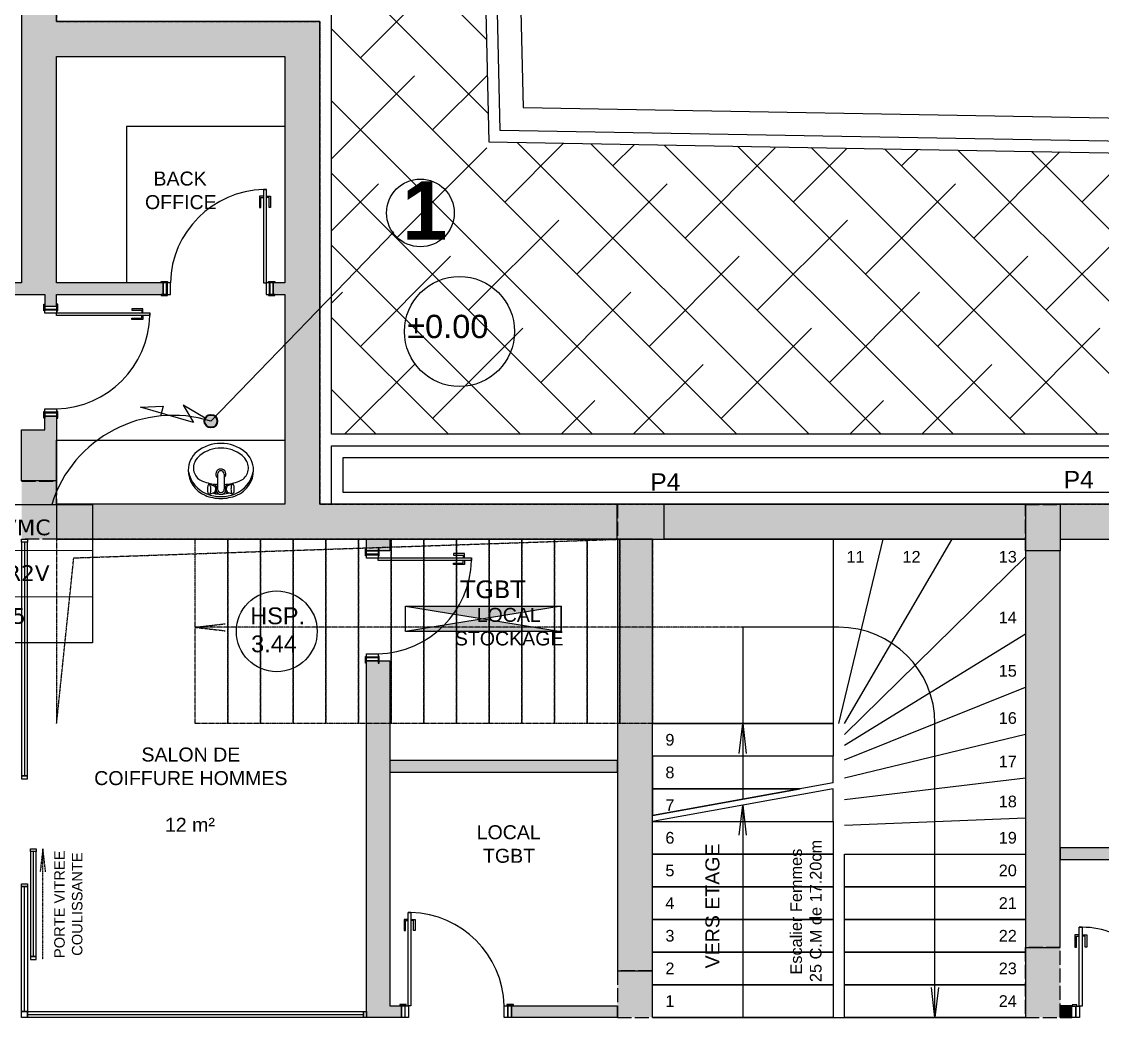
# Model space of a CAD drawing. Header units: millimetres. Extents: x 61345 to 69644, y 9491 to 29385.
# Drawn here: x 64908 to 65835, y 17962 to 18816 of the extents above; entities that cross this region are included whole.
import ezdxf
from ezdxf.enums import TextEntityAlignment as Align

# ---------------------------------------------------------------- set-up
doc = ezdxf.new("R2010")
doc.units = ezdxf.units.MM
for name, pattern in [('ACAD_ISO02W100', [15, 12, -3]), ('ACAD_ISO03W100', [30, 12, -18]), ('CACHE', [0.375, 0.25, -0.125]), ('DASHED2', [0.375, 0.25, -0.125])]:
    doc.linetypes.add(name, pattern=pattern)
for name, color, linetype in [('ATT ELECTRIQUES', 3, 'Continuous'), ('FORCE', 3, 'Continuous'), ('Plan Archi', 8, 'Continuous'), ('TP-0', 7, 'Continuous')]:
    doc.layers.add(name, color=color, linetype=linetype)
doc.layers.add('G-ANNO-TEXT', color=231, linetype='Continuous', lineweight=9)
doc.layers.add('STRUCTURE POUTRES', color=5, linetype='ACAD_ISO03W100', lineweight=20)
doc.styles.add('ARIAL', font='arial.ttf')
doc.styles.add('Arial_I', font='ariali.ttf', dxfattribs={"height": 146.22545})
doc.styles.add('CARTOUCHE', font='verdana.ttf')
doc.styles.get("Standard").update_dxf_attribs({"font": 'arial.ttf'})
doc.styles.add('Verdana', font='verdana.ttf')

# ---------------------------------------------------------------- blocks, each defined once
blk = doc.blocks.new('ar N')
at = {"layer": 'TP-0'}
h = blk.add_hatch(color=5, dxfattribs=at)
h.dxf.hatch_style = 1
h.paths.add_polyline_path([(2, 0.4), (-2.95, 0.4), (-0.475, 0)])
h.paths.add_polyline_path([(-0.475, 0), (-2.95, -0.4), (2, -0.4)])
at = {"color": 5}
blk.add_lwpolyline([(2, -0.4), (-2.95, -0.4), (-2.95, 0.4), (2, 0.4)], close=True, dxfattribs=at)
at = {"layer": 'TP-0', "color": 5}
blk.add_lwpolyline([(-2.95, 0.4), (2, 0.4), (2, -0.4), (-2.95, -0.4)], close=True, dxfattribs=at)
blk.add_lwpolyline([(-2.95, 0.4), (2, -0.4), (2, 0.4), (-2.95, -0.4)], dxfattribs=at)
blk = doc.blocks.new('alimentation electrique')
at = {"layer": 'FORCE', "lineweight": 50}
blk.add_hatch(color=1, dxfattribs=at).paths.add_polyline_path([(54.9, -36.5, 1), (41.3, -19.1, 1)])
at = {"color": 1, "linetype": 'ByBlock'}
blk.add_lwpolyline([(38.4, -22.6), (0.5, -0.3), (18.2, -30.1), (-72.5, -4), (-33.8, -1.9), (-38.2, -19.2)], dxfattribs=at)
at = {"layer": 'FORCE', "color": 1, "lineweight": 40}
blk.add_circle((48.1, -27.8), 11, dxfattribs=at)
blk = doc.blocks.new('ETIQ ECL')
at = {"color": 6, "linetype": 'ByBlock'}
blk.add_lwpolyline([(-28.09, 19.8), (28.09, 19.8), (28.09, -19.8), (-28.09, -19.8)], close=True, dxfattribs=at)
at = {"layer": 'STRUCTURE POUTRES', "color": 6, "linetype": 'ByBlock'}
for points in [[(-28.09, 19.8), (28.09, 19.8), (28.09, 6.6), (-28.09, 6.6)], [(-28.09, 6.6), (28.09, 6.6), (28.09, -6.6), (-28.09, -6.6)], [(-28.09, -6.6), (28.09, -6.6), (28.09, -19.8), (-28.09, -19.8)]]:
    blk.add_lwpolyline(points, close=True, dxfattribs=at)
at = {"layer": 'STRUCTURE POUTRES', "color": 6, "linetype": 'ByBlock', "style": 'Verdana'}
for tag, p in [('CIRCUIT', (0.33, 10.99)), ('CABLE', (-0.49, -2.08)), ('SECTION', (0.37, -14.32))]:
    blk.add_attdef(tag, text='', height=4.5, dxfattribs=at).set_placement(p, align=Align.CENTER)

msp = doc.modelspace()

# ---------------------------------------------------------------- hatches: boundary and pattern name
at = {"layer": 'Plan Archi'}
h = msp.add_hatch(color=256, dxfattribs=at)
h.dxf.hatch_style = 1
h.paths.add_polyline_path([(65419.16, 18372.3), (65419.16, 18402.3), (65164.18, 18402.3), (65164.18, 18816.11), (64938.47, 18816.11), (64938.47, 19053.57), (64908.47, 19053.57), (64908.47, 18592.3), (64898.47, 18592.3), (64898.47, 18582.3), (64928.47, 18582.3), (64928.47, 18572.3), (64938.47, 18572.3), (64938.47, 18582.3), (65029.89, 18582.3), (65029.89, 18592.3), (64938.47, 18592.3), (64938.47, 18786.11), (65134.18, 18786.11), (65134.18, 18592.3), (65124.18, 18592.3), (65124.18, 18582.3), (65134.18, 18582.3), (65134.18, 18402.3), (64938.47, 18402.3), (64938.47, 18372.3)])
h = msp.add_hatch(color=256, dxfattribs=at)
h.dxf.hatch_style = 1
h.paths.add_polyline_path([(64938.47, 18466.21), (64938.47, 18422.3), (64908.47, 18422.3), (64908.47, 18466.21), (64928.47, 18466.21), (64928.47, 18478), (64938.47, 18478)])
at = {"layer": 'Plan Archi', "linetype": 'ACAD_ISO02W100'}
for points in [[(64908.47, 18422.06), (64938.47, 18422.06), (64938.47, 18372.3), (64908.47, 18372.3)], [(65419.34, 18402.3), (65419.34, 18372.3), (65459.34, 18372.3), (65459.34, 18402.3)], [(65769.07, 17962.41), (65799.07, 17962.41), (65799.07, 18022.42), (65769.07, 18022.42)], [(65769.07, 17962.41), (65799.07, 17962.41), (65799.07, 18022.42), (65769.07, 18022.42)], [(65449.34, 18002.41), (65419.34, 18002.41), (65419.34, 17962.41), (65449.34, 17962.41)]]:
    msp.add_hatch(color=256, dxfattribs=at).paths.add_polyline_path(points)
at = {"layer": 'Plan Archi'}
h = msp.add_hatch(color=256, dxfattribs=at)
h.dxf.hatch_style = 1
h.paths.add_polyline_path([(65459.34, 18402.3), (65769.19, 18402.3), (65769.19, 18372.3), (65459.34, 18372.3)])
h = msp.add_hatch(color=256, dxfattribs=at)
h.dxf.hatch_style = 1
h.paths.add_polyline_path([(65459.34, 18402.3), (65769.19, 18402.3), (65769.19, 18372.3), (65459.34, 18372.3)])
at = {"layer": 'Plan Archi', "linetype": 'ACAD_ISO02W100'}
h = msp.add_hatch(color=256, dxfattribs=at)
h.dxf.hatch_style = 1
h.paths.add_polyline_path([(65769.19, 18402.26), (65799.19, 18402.26), (65799.19, 18362.26), (65769.19, 18362.26)])
at = {"layer": 'Plan Archi'}
h = msp.add_hatch(color=256, dxfattribs=at)
h.dxf.hatch_style = 1
h.paths.add_polyline_path([(65799.19, 18402.3), (65799.19, 18372.3), (65852.01, 18372.3), (65852.01, 18402.3)])
h = msp.add_hatch(color=256, dxfattribs=at)
h.dxf.hatch_style = 1
h.paths.add_polyline_path([(65799.19, 18402.3), (65799.19, 18372.3), (65852.01, 18372.3), (65852.01, 18402.3)])
h = msp.add_hatch(color=256, dxfattribs=at)
h.dxf.hatch_style = 1
h.paths.add_polyline_path([(65204.18, 18362.3), (65204.18, 18372.3), (65224.18, 18372.3), (65224.18, 18362.3)])
h = msp.add_hatch(color=256, dxfattribs=at)
h.dxf.hatch_style = 1
h.paths.add_polyline_path([(65419.34, 18002.41), (65449.34, 18002.41), (65449.34, 18372.3), (65419.34, 18372.3)])
h = msp.add_hatch(color=256, dxfattribs=at)
h.dxf.hatch_style = 1
h.paths.add_polyline_path([(65799.19, 18362.26), (65769.19, 18362.26), (65769.19, 18022.42), (65799.19, 18022.42)])
h = msp.add_hatch(color=256, dxfattribs=at)
h.dxf.hatch_style = 1
h.paths.add_polyline_path([(65224.18, 17972.41), (65234.18, 17972.41), (65234.18, 17962.41), (65204.18, 17962.41), (65204.18, 18268), (65224.18, 18268)])
h = msp.add_hatch(color=256, dxfattribs=at)
h.dxf.hatch_style = 1
h.paths.add_polyline_path([(65224.18, 18172.56), (65419.34, 18172.56), (65419.34, 18182.56), (65224.18, 18182.56)])
h = msp.add_hatch(color=256, dxfattribs=at)
h.dxf.hatch_style = 1
h.paths.add_polyline_path([(65892.55, 17962.41), (66082.46, 17962.41), (66082.46, 17972.41), (66017.46, 17972.41), (66017.46, 18097.77), (66082.46, 18097.77), (66082.46, 18107.77), (65799.19, 18107.77), (65799.19, 18097.77), (66007.46, 18097.77), (66007.46, 17972.41), (65892.55, 17972.41)])
h = msp.add_hatch(color=256, dxfattribs=at)
h.dxf.hatch_style = 1
h.paths.add_polyline_path([(65328.48, 17972.41), (65419.29, 17972.41), (65419.29, 17962.41), (65328.48, 17962.41)])
h = msp.add_hatch(color=256, dxfattribs=at)
h.dxf.hatch_style = 1
h.paths.add_polyline_path([(65809.07, 17972.41), (65799.07, 17972.41), (65799.07, 17962.41), (65809.07, 17962.41)])

# ---------------------------------------------------------------- linework, layer by layer
at = {"color": 5, "lineweight": 30}
msp.add_lwpolyline([(65070.78, 18473.57), (65227.65, 18635.85)], dxfattribs=at)
msp.add_circle((65250.47, 18652.12), 29.04, dxfattribs=at)
at = {"layer": 'ATT ELECTRIQUES', "color": 6, "linetype": 'ByBlock'}
msp.add_arc((65038.22, 18369.57), 108.97, 72.61414, 162.58228, dxfattribs=at)
at = {"layer": 'Plan Archi', "color": 0}
for p, q in [((65324.34, 19371.4), (65338.47, 18742.46)), ((65318.91, 18722.8), (65304.77, 19352.01)), ((65338.47, 18742.46), (67854.06, 18698.28)), ((67834.31, 18678.62), (65318.91, 18722.8))]:
    msp.add_line(p, q, dxfattribs=at)
at = {"layer": 'Plan Archi'}
for p, q in [((64684.24, 19361.83), (65308.57, 18737.49)), ((64748.15, 19359.78), (65307.15, 18800.78)), ((65294.99, 19342.32), (65309.12, 18712.97)), ((64908.47, 19053.57), (64908.47, 18592.3)), ((64938.47, 18816.11), (64938.47, 19053.57)), ((65199, 18785.19), (65276.34, 18862.53)), ((65174.18, 18462.3), (65174.18, 18826.11)), ((65164.18, 18816.11), (64938.47, 18816.11)), ((65164.18, 18402.3), (65164.18, 18816.11)), ((65174.18, 18810.01), (65521.89, 18462.3)), ((64938.47, 18592.3), (64938.47, 18786.11)), ((64938.47, 18786.11), (65134.18, 18786.11)), ((65134.18, 18786.11), (65134.18, 18592.3)), ((65174.18, 18698.51), (65245.4, 18769.73)), ((65260.87, 18723.32), (65307.84, 18770.29)), ((65174.18, 18748.13), (65460.02, 18462.3)), ((65134.18, 18726.11), (64998.47, 18726.11)), ((64998.47, 18726.11), (64998.47, 18592.3)), ((65309.12, 18712.97), (67824.43, 18668.79)), ((65333.52, 18712.55), (65583.77, 18462.3)), ((65229.93, 18630.51), (65307.27, 18707.85)), ((65322.74, 18661.45), (65373.14, 18711.85)), ((65396.49, 18711.44), (65645.64, 18462.3)), ((65415.55, 18692.39), (65433.94, 18710.78)), ((65459.47, 18710.33), (65707.51, 18462.3)), ((65477.42, 18630.51), (65554.76, 18707.85)), ((65522.45, 18709.23), (65769.38, 18462.3)), ((65570.23, 18661.45), (65616.35, 18707.58)), ((65585.43, 18708.12), (65831.25, 18462.3)), ((65648.41, 18707.01), (65893.12, 18462.3)), ((65663.03, 18692.39), (65677.16, 18706.51)), ((65711.38, 18705.91), (65955, 18462.3)), ((65724.91, 18630.51), (65798.76, 18704.37)), ((65774.36, 18704.8), (66016.87, 18462.3)), ((65817.71, 18661.45), (65859.57, 18703.31)), ((65174.18, 18686.26), (65398.15, 18462.3)), ((65174.18, 18636.64), (65214.46, 18676.92)), ((65384.61, 18599.58), (65461.95, 18676.92)), ((65632.1, 18599.58), (65709.44, 18676.92)), ((65112.49, 18666.34), (65112.49, 18656.8)), ((65115.86, 18666.34), (65112.49, 18666.34)), ((65116, 18672.31), (65116, 18592.3)), ((65118.35, 18672.31), (65116, 18672.31)), ((65116, 18672.31), (65118.35, 18672.31)), ((65118.35, 18592.3), (65118.35, 18672.31)), ((65118.5, 18666.34), (65121.87, 18666.34)), ((65121.87, 18666.34), (65121.87, 18656.8)), ((65112.49, 18656.8), (65113.71, 18656.8)), ((65113.71, 18656.8), (65113.71, 18665.33)), ((65113.71, 18665.33), (65115.93, 18665.33)), ((65120.65, 18665.33), (65118.43, 18665.33)), ((65120.65, 18656.8), (65120.65, 18665.33)), ((65121.87, 18656.8), (65120.65, 18656.8)), ((65291.8, 18568.64), (65369.14, 18645.98)), ((65539.29, 18568.64), (65616.63, 18645.98)), ((65786.78, 18568.64), (65864.12, 18645.98)), ((65174.18, 18624.39), (65336.28, 18462.3)), ((65199, 18537.71), (65276.34, 18615.05)), ((65446.48, 18537.71), (65523.82, 18615.05)), ((65693.97, 18537.71), (65771.31, 18615.05)), ((64908.47, 18592.3), (64898.47, 18592.3)), ((65029.89, 18592.3), (64938.47, 18592.3)), ((65028.12, 18592.43), (65028.12, 18593.25)), ((65028.12, 18593.25), (65033.69, 18593.25)), ((65033.69, 18592.43), (65028.12, 18592.43)), ((65029.89, 18582.3), (65029.89, 18592.3)), ((65029.89, 18592.3), (65029.89, 18582.3)), ((65032.74, 18592.3), (65029.89, 18592.3)), ((65032.74, 18582.3), (65032.74, 18592.3)), ((65033.15, 18592.3), (65033.15, 18582.3)), ((65036, 18592.3), (65033.15, 18592.3)), ((65033.69, 18593.25), (65033.69, 18592.43)), ((65036, 18582.3), (65036, 18592.3)), ((65116, 18592.3), (65118.35, 18592.3)), ((65118.07, 18592.3), (65118.07, 18582.3)), ((65120.92, 18592.3), (65118.07, 18592.3)), ((65124.18, 18592.3), (65118.07, 18592.3)), ((65120.11, 18592.43), (65120.11, 18593.25)), ((65120.11, 18593.25), (65125.68, 18593.25)), ((65125.68, 18592.43), (65120.11, 18592.43)), ((65124.05, 18592.3), (65120.24, 18592.3)), ((65120.92, 18582.3), (65120.92, 18592.3)), ((65121.33, 18592.3), (65121.33, 18582.3)), ((65134.18, 18592.3), (65124.18, 18592.3)), ((65124.18, 18592.3), (65124.18, 18582.3)), ((65124.18, 18582.3), (65124.18, 18592.3)), ((65125.68, 18593.25), (65125.68, 18592.43)), ((64898.47, 18582.3), (64928.47, 18582.3)), ((64928.47, 18582.3), (64928.47, 18572.3)), ((64938.47, 18572.3), (64938.47, 18582.3)), ((64938.47, 18582.3), (65029.89, 18582.3)), ((65029.89, 18582.3), (65032.74, 18582.3)), ((65033.15, 18582.3), (65036, 18582.3)), ((65118.07, 18582.3), (65120.92, 18582.3)), ((65121.33, 18582.3), (65124.18, 18582.3)), ((65124.18, 18582.3), (65134.18, 18582.3)), ((65134.18, 18582.3), (65134.18, 18402.3)), ((65174.18, 18574.77), (65183.53, 18584.11)), ((65353.68, 18506.77), (65431.02, 18584.11)), ((65601.16, 18506.77), (65678.5, 18584.11)), ((64927.52, 18568.22), (64927.52, 18573.79)), ((64927.52, 18573.79), (64928.33, 18573.79)), ((64928.33, 18573.79), (64928.33, 18568.22)), ((64939.42, 18573.79), (64938.61, 18573.79)), ((64938.61, 18573.79), (64938.61, 18568.22)), ((64939.42, 18568.22), (64939.42, 18573.79)), ((65028.12, 18582.16), (65028.12, 18581.34)), ((65033.69, 18582.16), (65028.12, 18582.16)), ((65028.12, 18581.34), (65033.69, 18581.34)), ((65033.69, 18581.34), (65033.69, 18582.16)), ((65120.11, 18582.16), (65120.11, 18581.34)), ((65125.68, 18582.16), (65120.11, 18582.16)), ((65120.11, 18581.34), (65125.68, 18581.34)), ((65125.68, 18581.34), (65125.68, 18582.16)), ((64928.33, 18568.22), (64927.52, 18568.22)), ((64928.47, 18572.3), (64938.47, 18572.3)), ((64928.47, 18569.44), (64928.47, 18572.3)), ((64928.47, 18572.3), (64938.47, 18572.3)), ((64938.47, 18569.44), (64928.47, 18569.44)), ((64928.47, 18566.18), (64928.47, 18569.03)), ((64928.47, 18569.03), (64938.47, 18569.03)), ((64938.47, 18566.18), (64928.47, 18566.18)), ((64938.47, 18572.3), (64938.47, 18566.18)), ((64938.47, 18572.16), (64938.47, 18568.35)), ((64938.47, 18569.03), (64938.47, 18566.18)), ((64938.47, 18566.47), (65018.48, 18566.47)), ((64938.47, 18564.12), (64938.47, 18566.47)), ((65018.48, 18564.12), (64938.47, 18564.12)), ((64938.61, 18568.22), (64939.42, 18568.22)), ((65012.51, 18569.98), (65002.98, 18569.98)), ((65002.98, 18569.98), (65002.98, 18568.76)), ((65002.98, 18568.76), (65011.51, 18568.76)), ((65011.51, 18568.76), (65011.51, 18566.54)), ((65011.51, 18561.82), (65011.51, 18564.04)), ((65012.51, 18566.61), (65012.51, 18569.98)), ((65012.51, 18563.97), (65012.51, 18560.6)), ((65018.48, 18566.47), (65018.48, 18564.12)), ((65018.48, 18564.12), (65018.48, 18566.47)), ((65002.98, 18561.82), (65011.51, 18561.82)), ((65002.98, 18560.6), (65002.98, 18561.82)), ((65012.51, 18560.6), (65002.98, 18560.6)), ((65174.18, 18562.52), (65274.41, 18462.3)), ((65260.87, 18475.83), (65338.21, 18553.17)), ((65508.35, 18475.83), (65585.69, 18553.17)), ((65755.84, 18475.83), (65833.18, 18553.17)), ((65185.46, 18462.3), (65245.4, 18522.24)), ((65432.94, 18462.3), (65492.89, 18522.24)), ((65680.43, 18462.3), (65740.37, 18522.24)), ((65174.18, 18500.65), (65212.54, 18462.3)), ((65371.07, 18462.3), (65400.08, 18491.3)), ((65618.56, 18462.3), (65647.57, 18491.3)), ((64927.52, 18476.23), (64927.52, 18481.81)), ((64927.52, 18481.81), (64928.33, 18481.81)), ((64928.33, 18481.81), (64928.33, 18476.23)), ((64928.47, 18481.26), (64928.47, 18484.12)), ((64928.47, 18484.12), (64938.47, 18484.12)), ((64938.47, 18481.26), (64928.47, 18481.26)), ((64928.47, 18478), (64928.47, 18480.85)), ((64928.47, 18480.85), (64938.47, 18480.85)), ((64938.47, 18484.12), (64938.47, 18481.26)), ((64938.47, 18480.85), (64938.47, 18478)), ((64939.42, 18481.81), (64938.61, 18481.81)), ((64938.61, 18481.81), (64938.61, 18476.23)), ((64939.42, 18476.23), (64939.42, 18481.81)), ((64928.33, 18476.23), (64927.52, 18476.23)), ((64938.47, 18478), (64928.47, 18478)), ((64928.47, 18466.21), (64928.47, 18478)), ((64928.47, 18478), (64938.47, 18478)), ((64938.47, 18478), (64938.47, 18466.21)), ((64938.61, 18476.23), (64939.42, 18476.23)), ((64908.47, 18422.3), (64908.47, 18466.21)), ((64908.47, 18466.21), (64928.47, 18466.21)), ((64938.47, 18466.21), (64938.47, 18422.3)), ((67640.08, 18462.3), (65174.18, 18462.3)), ((64938.47, 18457.3), (65134.18, 18457.3)), ((64938.47, 18402.3), (64938.47, 18457.3)), ((65134.18, 18457.3), (65134.18, 18402.3)), ((65174.18, 18452.3), (67630.08, 18452.3)), ((65174.18, 18402.3), (65174.18, 18452.3)), ((65184.18, 18442.3), (67620.08, 18442.3)), ((65184.18, 18412.3), (65184.18, 18442.3)), ((64938.47, 18422.3), (64908.47, 18422.3)), ((67590.08, 18412.3), (65184.18, 18412.3)), ((65134.18, 18402.3), (64938.47, 18402.3)), ((65134.18, 18402.3), (64938.47, 18402.3)), ((64938.47, 18402.3), (64938.47, 18372.3)), ((65419.16, 18402.3), (65164.18, 18402.3)), ((67580.08, 18402.3), (65174.18, 18402.3)), ((65419.16, 18372.3), (65419.16, 18402.3)), ((65459.34, 18402.3), (65769.19, 18402.3)), ((65459.34, 18372.3), (65459.34, 18402.3)), ((65769.19, 18402.3), (65769.19, 18372.3)), ((65799.19, 18402.3), (65799.19, 18372.3)), ((65852.01, 18402.3), (65799.19, 18402.3)), ((64908.47, 18369.8), (64908.47, 18372.3)), ((64908.47, 18372.3), (64913.47, 18372.3)), ((64908.47, 18369.8), (64908.47, 18169.52)), ((64913.47, 18369.8), (64908.47, 18369.8)), ((64913.47, 18369.8), (64908.47, 18369.8)), ((64910.97, 18369.8), (64910.97, 18169.52)), ((64913.47, 18372.3), (64913.47, 18369.8)), ((64913.47, 18169.52), (64913.47, 18369.8)), ((64938.47, 18372.3), (65419.16, 18372.3)), ((65204.18, 18362.3), (65204.18, 18372.3)), ((65204.18, 18372.3), (65224.18, 18372.3)), ((65224.18, 18372.3), (65224.18, 18362.3)), ((65449.34, 18372.3), (65419.34, 18372.3)), ((65419.34, 18372.3), (65419.34, 18002.41)), ((65449.34, 18002.41), (65449.34, 18372.3)), ((65449.34, 18372.3), (65604.26, 18372.3)), ((65449.34, 18214.41), (65449.34, 18372.3)), ((65769.19, 18372.3), (65459.34, 18372.3)), ((65604.26, 18372.3), (65604.26, 18214.41)), ((65604.26, 18372.3), (65769.19, 18372.3)), ((65609.26, 18214.41), (65647.15, 18372.3)), ((65614.26, 18214.41), (65706.49, 18372.3)), ((65769.19, 18372.3), (65769.19, 17962.41)), ((65799.19, 18372.3), (65852.01, 18372.3)), ((65203.23, 18358.22), (65203.23, 18363.79)), ((65203.23, 18363.79), (65204.05, 18363.79)), ((65204.05, 18363.79), (65204.05, 18358.22)), ((65204.18, 18359.44), (65204.18, 18362.3)), ((65204.18, 18362.3), (65214.18, 18362.3)), ((65224.18, 18362.3), (65204.18, 18362.3)), ((65214.18, 18362.3), (65214.18, 18356.18)), ((65214.18, 18362.16), (65214.18, 18358.35)), ((65215.13, 18363.79), (65214.32, 18363.79)), ((65214.32, 18363.79), (65214.32, 18358.22)), ((65215.13, 18358.22), (65215.13, 18363.79)), ((65288.23, 18359.98), (65278.69, 18359.98)), ((65278.69, 18359.98), (65278.69, 18358.76)), ((65288.23, 18356.61), (65288.23, 18359.98)), ((65799.19, 18362.26), (65769.19, 18362.26)), ((65769.19, 18362.26), (65769.19, 18022.42)), ((65799.19, 18022.42), (65799.19, 18362.26)), ((65204.05, 18358.22), (65203.23, 18358.22)), ((65214.18, 18359.44), (65204.18, 18359.44)), ((65204.18, 18356.18), (65204.18, 18359.03)), ((65204.18, 18359.03), (65214.18, 18359.03)), ((65214.18, 18356.18), (65204.18, 18356.18)), ((65214.18, 18359.03), (65214.18, 18356.18)), ((65214.18, 18356.47), (65294.19, 18356.47)), ((65214.18, 18354.12), (65214.18, 18356.47)), ((65294.19, 18354.12), (65214.18, 18354.12)), ((65214.32, 18358.22), (65215.13, 18358.22)), ((65278.69, 18358.76), (65287.22, 18358.76)), ((65278.69, 18351.82), (65287.22, 18351.82)), ((65278.69, 18350.6), (65278.69, 18351.82)), ((65288.23, 18350.6), (65278.69, 18350.6)), ((65287.22, 18358.76), (65287.22, 18356.54)), ((65287.22, 18351.82), (65287.22, 18354.04)), ((65288.23, 18353.97), (65288.23, 18350.6)), ((65294.19, 18356.47), (65294.19, 18354.12)), ((65294.19, 18354.12), (65294.19, 18356.47)), ((65614.26, 18205.08), (65769.19, 18357.17)), ((65604.26, 18296.85), (65526.83, 18296.85)), ((65526.83, 18296.85), (65526.83, 18149.49)), ((65609.26, 18296.85), (65604.26, 18296.85)), ((65614.26, 18195.75), (65769.19, 18291.32)), ((65203.23, 18266.23), (65203.23, 18271.81)), ((65203.23, 18271.81), (65204.05, 18271.81)), ((65204.05, 18271.81), (65204.05, 18266.23)), ((65204.18, 18271.26), (65204.18, 18274.12)), ((65204.18, 18274.12), (65214.18, 18274.12)), ((65214.18, 18271.26), (65204.18, 18271.26)), ((65204.18, 18268), (65204.18, 18270.85)), ((65204.18, 18270.85), (65214.18, 18270.85)), ((65204.18, 17962.41), (65204.18, 18268)), ((65204.18, 18268), (65224.18, 18268)), ((65214.18, 18268), (65204.18, 18268)), ((65214.18, 18274.12), (65214.18, 18271.26)), ((65214.18, 18270.85), (65214.18, 18268)), ((65215.13, 18271.81), (65214.32, 18271.81)), ((65214.32, 18271.81), (65214.32, 18266.23)), ((65215.13, 18266.23), (65215.13, 18271.81)), ((65224.18, 18268), (65224.18, 17972.41)), ((65204.05, 18266.23), (65203.23, 18266.23)), ((65214.32, 18266.23), (65215.13, 18266.23)), ((65614.26, 18183.31), (65769.19, 18245.54)), ((65604.26, 18214.41), (65449.34, 18214.41)), ((65449.34, 18186.41), (65449.34, 18214.41)), ((65449.34, 18214.41), (65604.26, 18214.41)), ((65523.84, 18188.67), (65526.83, 18214.41)), ((65526.83, 18214.41), (65529.82, 18188.67)), ((65604.26, 18214.41), (65604.26, 18186.41)), ((65691.7, 17962.41), (65691.7, 18214.41)), ((65614.26, 18167.75), (65769.19, 18205.09)), ((65604.26, 18186.41), (65449.34, 18186.41)), ((65604.26, 18186.41), (65449.34, 18186.41)), ((65449.34, 18186.41), (65449.34, 18158.41)), ((65604.26, 18163.49), (65604.26, 18186.41)), ((65419.34, 18182.56), (65224.18, 18182.56)), ((65224.18, 18182.56), (65224.18, 18172.56)), ((65419.34, 18172.56), (65419.34, 18182.56)), ((64908.47, 18169.52), (64913.47, 18169.52)), ((64908.47, 18169.52), (64908.47, 18167.02)), ((64913.47, 18169.52), (64908.47, 18169.52)), ((64908.47, 18167.02), (64913.47, 18167.02)), ((64913.47, 18167.02), (64913.47, 18169.52)), ((65224.18, 18172.56), (65419.34, 18172.56)), ((65614.26, 18149.08), (65769.19, 18167.75)), ((65604.26, 18163.49), (65449.34, 18135.49)), ((65604.26, 18158.41), (65449.34, 18130.41)), ((65449.34, 18158.41), (65576.16, 18158.41)), ((65576.16, 18158.41), (65449.34, 18158.41)), ((65449.34, 18158.41), (65449.34, 18135.49)), ((65449.34, 18135.49), (65576.16, 18158.41)), ((65604.26, 18130.41), (65604.26, 18158.41)), ((65523.84, 18118.67), (65526.83, 18144.41)), ((65526.83, 18144.41), (65526.83, 17962.41)), ((65526.83, 18144.41), (65529.82, 18118.67)), ((65449.34, 18102.41), (65449.34, 18130.41)), ((65449.34, 18130.41), (65604.26, 18130.41)), ((65449.34, 18130.41), (65604.26, 18130.41)), ((65604.26, 18130.41), (65604.26, 18102.41)), ((65614.26, 18127.3), (65769.19, 18133.52)), ((64915.97, 18104.52), (64915.97, 18107.02)), ((64915.97, 18107.02), (64920.97, 18107.02)), ((64920.97, 18104.52), (64915.97, 18104.52)), ((64915.97, 18104.52), (64915.97, 18014.52)), ((64920.97, 18104.52), (64915.97, 18104.52)), ((64918.47, 18104.52), (64918.47, 18014.52)), ((64920.97, 18107.02), (64920.97, 18104.52)), ((64920.97, 18014.52), (64920.97, 18104.52)), ((65604.26, 18102.41), (65449.34, 18102.41)), ((65449.34, 18074.41), (65449.34, 18102.41)), ((65449.34, 18102.41), (65604.26, 18102.41)), ((65604.26, 18102.41), (65604.26, 18074.41)), ((65614.26, 18074.41), (65614.26, 18102.41)), ((65614.26, 18102.41), (65769.19, 18102.41)), ((65769.19, 18102.41), (65769.19, 18074.41)), ((66082.46, 18107.77), (65799.19, 18107.77)), ((65799.19, 18107.77), (65799.19, 18097.77)), ((65799.19, 18097.77), (66007.46, 18097.77)), ((64908.47, 18074.52), (64908.47, 18077.02)), ((64908.47, 18077.02), (64913.47, 18077.02)), ((64908.47, 17967.41), (64908.47, 18074.52)), ((64908.47, 18074.52), (64913.47, 18074.52)), ((64913.47, 18074.52), (64908.47, 18074.52)), ((64910.97, 17967.41), (64910.97, 18074.52)), ((64913.47, 18077.02), (64913.47, 18074.52)), ((64913.47, 18074.52), (64913.47, 17967.41)), ((65604.26, 18074.41), (65449.34, 18074.41)), ((65449.34, 18046.41), (65449.34, 18074.41)), ((65449.34, 18074.41), (65604.26, 18074.41)), ((65604.26, 18074.41), (65604.26, 18046.41)), ((65614.26, 18046.41), (65614.26, 18074.41)), ((65614.26, 18074.41), (65769.19, 18074.41)), ((65769.19, 18074.41), (65614.26, 18074.41)), ((65769.19, 18074.41), (65769.19, 18046.41)), ((65236.5, 18046.46), (65236.5, 18036.92)), ((65239.87, 18046.46), (65236.5, 18046.46)), ((65237.72, 18036.92), (65237.72, 18045.45)), ((65237.72, 18045.45), (65239.94, 18045.45)), ((65240.01, 17972.41), (65240.01, 18052.42)), ((65240.01, 18052.42), (65242.36, 18052.42)), ((65242.36, 18052.42), (65240.01, 18052.42)), ((65242.36, 18052.42), (65242.36, 17972.41)), ((65244.66, 18045.45), (65242.43, 18045.45)), ((65242.51, 18046.46), (65245.88, 18046.46)), ((65244.66, 18036.92), (65244.66, 18045.45)), ((65245.88, 18046.46), (65245.88, 18036.92)), ((65604.26, 18046.41), (65449.34, 18046.41)), ((65449.34, 18018.41), (65449.34, 18046.41)), ((65449.34, 18046.41), (65604.26, 18046.41)), ((65604.26, 18046.41), (65604.26, 18018.41)), ((65614.26, 18018.41), (65614.26, 18046.41)), ((65614.26, 18046.41), (65769.19, 18046.41)), ((65769.19, 18046.41), (65614.26, 18046.41)), ((65769.19, 18046.41), (65769.19, 18018.41)), ((65236.5, 18036.92), (65237.72, 18036.92)), ((65245.88, 18036.92), (65244.66, 18036.92)), ((65815.47, 17971.95), (65815.47, 18039.69)), ((65815.47, 18039.69), (65818.05, 18039.69)), ((65818.05, 18039.69), (65815.47, 18039.69)), ((65818.05, 18039.69), (65818.05, 17971.95)), ((65811.61, 18033.14), (65811.61, 18022.68)), ((65815.31, 18033.14), (65811.61, 18033.14)), ((65812.95, 18022.68), (65812.95, 18032.04)), ((65812.95, 18032.04), (65815.39, 18032.04)), ((65820.57, 18032.04), (65818.13, 18032.04)), ((65818.21, 18033.14), (65821.91, 18033.14)), ((65820.57, 18022.68), (65820.57, 18032.04)), ((65821.91, 18033.14), (65821.91, 18022.68)), ((65604.26, 18018.41), (65449.34, 18018.41)), ((65449.34, 17990.41), (65449.34, 18018.41)), ((65449.34, 18018.41), (65604.26, 18018.41)), ((65604.26, 18018.41), (65604.26, 17990.41)), ((65614.26, 17990.41), (65614.26, 18018.41)), ((65614.26, 18018.41), (65769.19, 18018.41)), ((65769.19, 18018.41), (65614.26, 18018.41)), ((65769.19, 18022.42), (65799.19, 18022.42)), ((65769.19, 18018.41), (65769.19, 17990.41)), ((65811.61, 18022.68), (65812.95, 18022.68)), ((65821.91, 18022.68), (65820.57, 18022.68)), ((64915.97, 18014.52), (64915.97, 18012.02)), ((64920.97, 18014.52), (64915.97, 18014.52)), ((64915.97, 18014.52), (64920.97, 18014.52)), ((64915.97, 18012.02), (64920.97, 18012.02)), ((64920.97, 18012.02), (64920.97, 18014.52)), ((65419.34, 18002.41), (65449.34, 18002.41)), ((65604.26, 17990.41), (65449.34, 17990.41)), ((65449.34, 17962.41), (65449.34, 17990.41)), ((65449.34, 17990.41), (65604.26, 17990.41)), ((65604.26, 17990.41), (65604.26, 17962.41)), ((65614.26, 17962.41), (65614.26, 17990.41)), ((65614.26, 17990.41), (65769.19, 17990.41)), ((65769.19, 17990.41), (65614.26, 17990.41)), ((65769.19, 17990.41), (65769.19, 17962.41)), ((65691.7, 17962.41), (65688.7, 17988.16)), ((65694.69, 17988.16), (65691.7, 17962.41)), ((65224.18, 17972.41), (65234.18, 17972.41)), ((65238.26, 17973.36), (65232.69, 17973.36)), ((65232.69, 17973.36), (65232.69, 17972.55)), ((65232.69, 17972.55), (65238.26, 17972.55)), ((65234.18, 17972.41), (65234.18, 17962.41)), ((65234.18, 17962.41), (65234.18, 17972.41)), ((65234.18, 17972.41), (65240.3, 17972.41)), ((65234.32, 17972.41), (65238.12, 17972.41)), ((65237.04, 17972.41), (65237.04, 17962.41)), ((65237.44, 17962.41), (65237.44, 17972.41)), ((65237.44, 17972.41), (65240.3, 17972.41)), ((65238.26, 17972.55), (65238.26, 17973.36)), ((65242.36, 17972.41), (65240.01, 17972.41)), ((65240.3, 17972.41), (65240.3, 17962.41)), ((65322.36, 17962.41), (65322.36, 17972.41)), ((65322.36, 17972.41), (65325.22, 17972.41)), ((65330.24, 17973.36), (65324.67, 17973.36)), ((65324.67, 17973.36), (65324.67, 17972.55)), ((65324.67, 17972.55), (65330.24, 17972.55)), ((65325.22, 17972.41), (65325.22, 17962.41)), ((65325.62, 17962.41), (65325.62, 17972.41)), ((65325.62, 17972.41), (65328.48, 17972.41)), ((65328.48, 17972.41), (65328.48, 17962.41)), ((65328.48, 17972.41), (65419.29, 17972.41)), ((65328.48, 17962.41), (65328.48, 17972.41)), ((65330.24, 17972.55), (65330.24, 17973.36)), ((65419.29, 17972.41), (65419.29, 17962.41)), ((65809.07, 17972.41), (65799.07, 17972.41)), ((65799.07, 17972.41), (65799.07, 17962.41)), ((65809.07, 17962.41), (65809.07, 17972.41)), ((65809.07, 17962.41), (65809.07, 17971.95)), ((65809.07, 17971.95), (65815.78, 17971.95)), ((65813.4, 17973.14), (65809.22, 17973.14)), ((65809.22, 17973.14), (65809.22, 17971.95)), ((65809.22, 17971.95), (65813.4, 17971.95)), ((65812.2, 17971.95), (65812.2, 17962.41)), ((65812.65, 17962.41), (65812.65, 17971.95)), ((65812.65, 17971.95), (65815.78, 17971.95)), ((65813.4, 17971.95), (65813.4, 17973.14)), ((65818.05, 17971.95), (65815.47, 17971.95)), ((65815.78, 17971.95), (65815.78, 17962.41)), ((64913.47, 17967.41), (64908.47, 17967.41)), ((64908.47, 17967.41), (64913.47, 17967.41)), ((64908.47, 17962.41), (64908.47, 17967.41)), ((64913.47, 17962.41), (64908.47, 17962.41)), ((64913.47, 17967.41), (65201.68, 17967.41)), ((64913.47, 17962.41), (64913.47, 17967.41)), ((64913.47, 17967.41), (64913.47, 17962.41)), ((64913.47, 17964.91), (65201.68, 17964.91)), ((65201.68, 17962.41), (64913.47, 17962.41)), ((65201.68, 17967.41), (65201.68, 17962.41)), ((65201.68, 17967.41), (65204.18, 17967.41)), ((65201.68, 17962.41), (65201.68, 17967.41)), ((65204.18, 17962.41), (65201.68, 17962.41)), ((65204.18, 17967.41), (65204.18, 17962.41)), ((65234.18, 17962.41), (65204.18, 17962.41)), ((65237.04, 17962.41), (65234.18, 17962.41)), ((65240.3, 17962.41), (65237.44, 17962.41)), ((65325.22, 17962.41), (65322.36, 17962.41)), ((65328.48, 17962.41), (65325.62, 17962.41)), ((65419.29, 17962.41), (65328.48, 17962.41)), ((65604.26, 17962.41), (65449.34, 17962.41)), ((65769.19, 17962.41), (65614.26, 17962.41)), ((65799.07, 17962.41), (65809.07, 17962.41)), ((65812.2, 17962.41), (65809.07, 17962.41)), ((65815.78, 17962.41), (65812.65, 17962.41))]:
    msp.add_line(p, q, dxfattribs=at)
at = {"layer": 'Plan Archi', "linetype": 'DASHED2'}
for p, q in [((64938.47, 19083.57), (64938.47, 18816.11)), ((64938.47, 18816.11), (65164.18, 18816.11)), ((65164.18, 18816.11), (65164.18, 18402.3)), ((65164.18, 18402.3), (67580.08, 18402.3))]:
    msp.add_line(p, q, dxfattribs=at)
at = {"layer": 'Plan Archi', "linetype": 'Continuous'}
for p, q in [((65076.41, 18428.19), (65076.49, 18415.23)), ((65082.17, 18428.23), (65082.25, 18415.27)), ((65069.48, 18419.5), (65073.84, 18417.97)), ((65075.41, 18416.99), (65075.44, 18413.46)), ((65083.3, 18417.04), (65083.32, 18413.51)), ((65089.2, 18419.62), (65084.87, 18418.04)), ((65069.53, 18410.89), (65073.7, 18412.41)), ((65089.25, 18411.01), (65084.9, 18412.53))]:
    msp.add_line(p, q, dxfattribs=at)
at = {"layer": 'Plan Archi', "linetype": 'ACAD_ISO02W100'}
for p, q in [((64908.47, 18422.06), (64938.47, 18422.06)), ((64938.47, 18422.06), (64938.47, 18372.3)), ((65419.34, 18402.3), (65419.34, 18372.3)), ((65459.34, 18402.3), (65419.34, 18402.3)), ((65459.34, 18372.3), (65459.34, 18402.3)), ((65769.19, 18402.26), (65799.19, 18402.26)), ((65769.19, 18362.26), (65769.19, 18402.26)), ((65799.19, 18402.26), (65799.19, 18362.26)), ((64938.47, 18372.3), (64908.47, 18372.3)), ((65419.34, 18372.3), (65459.34, 18372.3)), ((65799.19, 18362.26), (65769.19, 18362.26)), ((65799.07, 18022.42), (65769.07, 18022.42)), ((65769.07, 18022.42), (65769.07, 17962.41)), ((65799.07, 18022.42), (65769.07, 18022.42)), ((65769.07, 18022.42), (65769.07, 17962.41)), ((65799.07, 17962.41), (65799.07, 18022.42)), ((65799.07, 17962.41), (65799.07, 18022.42)), ((65449.34, 18002.41), (65419.34, 18002.41)), ((65419.34, 18002.41), (65419.34, 17962.41)), ((65449.34, 17962.41), (65449.34, 18002.41)), ((65419.34, 17962.41), (65449.34, 17962.41)), ((65769.07, 17962.41), (65799.07, 17962.41)), ((65769.07, 17962.41), (65799.07, 17962.41))]:
    msp.add_line(p, q, dxfattribs=at)
at = {"layer": 'Plan Archi', "linetype": 'CACHE'}
for p, q in [((65419.34, 18372.3), (64938.47, 18372.3)), ((64938.47, 18372.3), (64938.47, 18214.41)), ((64953.2, 18356.35), (65419.34, 18372.3)), ((65057.34, 18214.41), (65057.34, 18372.3)), ((65057.34, 18372.3), (65085.34, 18372.3)), ((65085.34, 18214.41), (65085.34, 18372.3)), ((65085.34, 18372.3), (65113.34, 18372.3)), ((65085.34, 18372.3), (65085.34, 18214.41)), ((65113.34, 18214.41), (65113.34, 18372.3)), ((65113.34, 18372.3), (65141.34, 18372.3)), ((65113.34, 18372.3), (65113.34, 18214.41)), ((65141.34, 18214.41), (65141.34, 18372.3)), ((65141.34, 18372.3), (65169.34, 18372.3)), ((65141.34, 18372.3), (65141.34, 18214.41)), ((65169.34, 18214.41), (65169.34, 18372.3)), ((65169.34, 18372.3), (65197.34, 18372.3)), ((65169.34, 18372.3), (65169.34, 18214.41)), ((65197.34, 18214.41), (65197.34, 18372.3)), ((65197.34, 18372.3), (65225.34, 18372.3)), ((65197.34, 18372.3), (65197.34, 18214.41)), ((65225.34, 18214.41), (65225.34, 18372.3)), ((65225.34, 18372.3), (65253.34, 18372.3)), ((65225.34, 18372.3), (65225.34, 18214.41)), ((65253.34, 18214.41), (65253.34, 18372.3)), ((65253.34, 18372.3), (65281.34, 18372.3)), ((65253.34, 18372.3), (65253.34, 18214.41)), ((65281.34, 18214.41), (65281.34, 18372.3)), ((65281.34, 18372.3), (65309.34, 18372.3)), ((65281.34, 18372.3), (65281.34, 18214.41)), ((65309.34, 18214.41), (65309.34, 18372.3)), ((65309.34, 18372.3), (65337.34, 18372.3)), ((65309.34, 18372.3), (65309.34, 18214.41)), ((65337.34, 18214.41), (65337.34, 18372.3)), ((65337.34, 18372.3), (65365.34, 18372.3)), ((65337.34, 18372.3), (65337.34, 18214.41)), ((65365.34, 18214.41), (65365.34, 18372.3)), ((65365.34, 18372.3), (65393.34, 18372.3)), ((65365.34, 18372.3), (65365.34, 18214.41)), ((65393.34, 18214.41), (65393.34, 18372.3)), ((65393.34, 18372.3), (65421.34, 18372.3)), ((65393.34, 18372.3), (65393.34, 18214.41)), ((65421.34, 18372.3), (65421.34, 18214.41)), ((65421.34, 18214.41), (65421.34, 18372.3)), ((65421.34, 18372.3), (65449.34, 18372.3)), ((65449.34, 18372.3), (65449.34, 18214.41)), ((64938.47, 18214.41), (64953.2, 18356.35)), ((65057.34, 18296.85), (65083.08, 18299.84)), ((65057.34, 18296.85), (65083.08, 18293.85)), ((65526.83, 18296.85), (65057.4, 18296.85)), ((65085.34, 18214.41), (65057.34, 18214.41)), ((65113.34, 18214.41), (65085.34, 18214.41)), ((65141.34, 18214.41), (65113.34, 18214.41)), ((65169.34, 18214.41), (65141.34, 18214.41)), ((65197.34, 18214.41), (65169.34, 18214.41)), ((65225.34, 18214.41), (65197.34, 18214.41)), ((65253.34, 18214.41), (65225.34, 18214.41)), ((65281.34, 18214.41), (65253.34, 18214.41)), ((65309.34, 18214.41), (65281.34, 18214.41)), ((65337.34, 18214.41), (65309.34, 18214.41)), ((65365.34, 18214.41), (65337.34, 18214.41)), ((65393.34, 18214.41), (65365.34, 18214.41)), ((65421.34, 18214.41), (65393.34, 18214.41)), ((65449.34, 18214.41), (65421.34, 18214.41)), ((64926.7, 18107.02), (64924.39, 18087.13)), ((64929.01, 18087.13), (64926.7, 18107.02))]:
    msp.add_line(p, q, dxfattribs=at)
at = {"layer": 'Plan Archi', "linetype": 'CACHE', "ltscale": 0.5}
msp.add_line((64926.7, 18012.02), (64926.7, 18107.02), dxfattribs=at)
at = {"layer": 'Plan Archi', "color": 6}
msp.add_line((65449.34, 17962.41), (65769.19, 17962.41), dxfattribs=at)
at = {"layer": 'Plan Archi'}
for centre, radius in [((65283.95, 18550.43), 47.17), ((65127.29, 18293.35), 34.63)]:
    msp.add_circle(centre, radius, dxfattribs=at)
for centre, radius, start, end in [((65118.19, 18590.12), 82.21, 91.52159, 178.48583), ((64936.3, 18566.3), 82.21, 271.51417, 358.47841), ((65079.37, 18421.85), 32.69, 90, 129.08291), ((65079.37, 18421.85), 32.69, 50.91709, 90), ((65071.37, 18431.7), 20, 129.08291, 180), ((65071.37, 18431.7), 16, 129.08291, 152.931), ((65079.37, 18421.85), 28.69, 90, 129.08291), ((65079.37, 18421.85), 28.69, 50.91709, 90), ((65087.37, 18431.7), 16, 27.069, 50.91709), ((65087.37, 18431.7), 20, 0, 50.91709), ((65067.94, 18433.45), 12.15, 152.93101, 249.64154), ((65090.8, 18433.45), 12.15, 290.35846, 27.06899), ((65074.87, 18431.7), 23.5, 180, 247.28559), ((65076.94, 18435.06), 25.8, 190.99675, 247.82074), ((65081.79, 18435.06), 25.8, 292.17926, 349.00325), ((65083.87, 18431.7), 23.5, 292.71441, 0), ((65079.37, 18464.25), 45, 249.64154, 266.29908), ((65071.1, 18415.25), 3.85, 312.34434, 44.78973), ((65071.1, 18415.25), 4.68, 312.34434, 44.78973), ((65079.37, 18464.25), 45, 273.64031, 290.35846), ((65087.74, 18415.3), 3.96, 136.34531, 224.34721), ((65079.37, 18442.45), 35.15, 247.28559, 270), ((65079.37, 18442.45), 33.55, 248.74675, 270), ((65079.37, 18442.45), 33.55, 270, 291.25325), ((65079.37, 18442.45), 35.15, 270, 292.71441), ((65212.01, 18356.3), 82.21, 271.51417, 358.47841), ((65609.26, 18214.41), 82.43, 0, 90), ((65240.18, 17970.24), 82.21, 1.51417, 88.47841), ((65818.13, 17971.98), 67.71, 359.97071, 90.07074)]:
    msp.add_arc(centre, radius, start, end, dxfattribs=at)
at = {"layer": 'Plan Archi', "linetype": 'Continuous'}
for centre, radius, start, end in [((65079.29, 18428.21), 4.32, 90.35876, 228.51381), ((65079.29, 18428.21), 2.88, 90.36882, 180.29943), ((65079.29, 18428.21), 4.32, 312.17872, 90.33377), ((65079.29, 18428.21), 2.88, 0.3931, 90.32371), ((65080.47, 18415.32), 12.62, 172.45063, 180.43369), ((65075.01, 18416.05), 7.11, 161.90758, 172.47527), ((65071.46, 18417.21), 3.37, 141.50707, 161.85205), ((65069.26, 18418.95), 0.568, 90.32168, 141.72448), ((65069.33, 18419.07), 0.456, 39.25401, 98.58427), ((65066.93, 18417.13), 3.54, 18.80027, 39.04146), ((65063.56, 18415.98), 7.11, 8.21726, 18.78495), ((65057.58, 18415.13), 13.14, 0.49722, 8.16235), ((65073.59, 18417.29), 1.43, 91.82802, 130.04674), ((65079.94, 18394.95), 24.64, 98.11332, 105.632), ((65079.34, 18415.28), 4.28, 131.95586, 156.38673), ((65079.07, 18395.26), 24.32, 75.02416, 82.55005), ((65079.4, 18415.28), 4.28, 24.3058, 48.73667), ((65051.2, 18405.05), 34.27, 20.48998, 21.2149), ((65085.96, 18416.4), 2.71, 129.81337, 153.9831), ((65085.05, 18417.51), 1.28, 85.76294, 130.15474), ((65085.32, 18416.97), 1.78, 50.64579, 88.86451), ((65044.16, 18402.49), 46.64, 21.06244, 21.07035), ((65101.16, 18415.39), 13.14, 172.53017, 180.1953), ((65095.17, 18416.17), 7.11, 161.90758, 172.47527), ((65091.78, 18417.28), 3.54, 141.65106, 161.89225), ((65089.36, 18419.19), 0.456, 82.10826, 141.43851), ((65089.43, 18419.07), 0.568, 38.96805, 90.37084), ((65087.25, 18417.3), 3.37, 18.84048, 39.18546), ((65083.72, 18416.1), 7.11, 8.21726, 18.78495), ((65078.26, 18415.31), 12.62, 0.25884, 8.2419), ((65080.51, 18415.2), 12.65, 180.26966, 188.23107), ((65075.04, 18414.41), 7.13, 188.24894, 198.77761), ((65071.48, 18413.2), 3.37, 198.84048, 219.18546), ((65069.31, 18411.43), 0.568, 218.96805, 270.37084), ((65069.38, 18411.31), 0.456, 262.10826, 321.43851), ((65066.99, 18413.21), 3.51, 321.54449, 341.99883), ((65063.55, 18414.34), 7.13, 341.91491, 352.44359), ((65057.54, 18415.11), 13.18, 352.54122, 0.18426), ((65051.2, 18405.05), 22.62, 18.02156, 18.03416), ((65073.62, 18413.16), 1.44, 230.72089, 268.64922), ((65079.64, 18435.32), 24.4, 255.03125, 269.36533), ((65073.68, 18413.01), 1.29, 265.97241, 310.08292), ((65072.79, 18414.09), 2.69, 309.68912, 334.03063), ((65079.37, 18415.25), 4.32, 204.39783, 270.35926), ((65051.2, 18405.05), 25.66, 18.13955, 19.16053), ((65079.37, 18415.25), 2.88, 180.3931, 270.32371), ((65079.37, 18415.25), 2.88, 270.36882, 0.29943), ((65079.37, 18415.25), 4.32, 270.33326, 336.2947), ((65078.85, 18435.31), 24.4, 271.32719, 285.66128), ((65051.2, 18405.05), 33.22, 13.75092, 14.7696), ((65085.95, 18414.17), 2.69, 206.6619, 231.00341), ((65085.08, 18413.08), 1.29, 230.60961, 274.72011), ((65085.14, 18413.23), 1.44, 272.04331, 309.97163), ((65101.19, 18415.38), 13.18, 180.50827, 188.15131), ((65095.2, 18414.53), 7.13, 188.24894, 198.77761), ((65091.77, 18413.36), 3.51, 198.6937, 219.14804), ((65089.41, 18411.44), 0.456, 219.25401, 278.58427), ((65089.47, 18411.55), 0.568, 270.32168, 321.72448), ((65087.28, 18413.3), 3.37, 321.50707, 341.85205), ((65083.71, 18414.46), 7.13, 341.91491, 352.44359), ((65078.23, 18415.18), 12.65, 352.46146, 0.42286)]:
    msp.add_arc(centre, radius, start, end, dxfattribs=at)

# ---------------------------------------------------------------- block references
at = {"layer": 'ATT ELECTRIQUES', "xscale": 0.5, "yscale": 0.5, "zscale": 0.5}
msp.add_blockref('alimentation electrique', (65046.74, 18487.47), dxfattribs=at)
at = {"layer": 'ATT ELECTRIQUES', "color": 6, "linetype": 'ByBlock', "xscale": 3, "yscale": 3, "zscale": 3}
msp.add_blockref('ETIQ ECL', (64884.92, 18342.79), dxfattribs=at).add_auto_attribs({'SECTION': '3x2.5', 'CABLE': 'U1000R2V', 'CIRCUIT': 'ATT 1 VMC '})
at = {"layer": 'ATT ELECTRIQUES', "color": 0, "xscale": 27, "yscale": 27, "zscale": 27, "rotation": 359.9934826636641}
msp.add_blockref('ar N', (65317.21, 18304.16), dxfattribs=at)

# ---------------------------------------------------------------- texts
at = {"layer": 'ATT ELECTRIQUES', "insert": (65284.87, 18336.98), "char_height": 15.082, "width": 492.3416, "attachment_point": 1, "style": 'CARTOUCHE'}
msp.add_mtext('TGBT', dxfattribs=at)
at = {"layer": 'G-ANNO-TEXT', "color": 0, "insert": (65234.74, 18679.18), "char_height": 50, "width": 84.1772, "attachment_point": 1, "style": 'Arial_I'}
msp.add_mtext('{\\fArial|b1|i0|c0|p34;\\C1;1}', dxfattribs=at)
at = {"layer": 'Plan Archi', "linetype": 'ByBlock'}
for s, height, rotation, p in [('BACK', 12, 360, (65021.54, 18675.57)), ('OFFICE', 12, 360, (65014.27, 18655.36)), ('±0.00', 20, 360, (65239.1, 18544.78)), ('HSP.', 14.4, 360, (65104.55, 18299.49)), ('LOCAL', 12, 360, (65298.69, 18301.5)), ('3.44', 14.4, 360, (65105.31, 18275.43)), ('STOCKAGE', 12, 360, (65279.99, 18281.28)), ('SALON DE', 12, 360, (65011.25, 18181.77)), ('COIFFURE HOMMES', 12, 360, (64970.7, 18161.55)), ('12 m²', 12, 360, (65031.37, 18121.5)), ('LOCAL', 12, 360, (65298.69, 18115.15)), ('25 C.M de 17.20cm', 10, 90, (65594.43, 17992.67)), ('PORTE VITREE', 9, 90, (64945.45, 18013.26)), ('COULISSANTE', 9, 90, (64960.61, 18015.18)), ('TGBT', 12, 360, (65304.11, 18094.95)), ('Escalier Femmes', 10, 90, (65577.6, 17999.15))]:
    msp.add_text(s, height=height, rotation=rotation, dxfattribs=at).set_placement(p)
at = {"layer": 'Plan Archi', "linetype": 'ByBlock', "style": 'ARIAL'}
for p in [(65447.65, 18413.93), (65802.19, 18415.93)]:
    msp.add_text('P4', height=15, dxfattribs=at).set_placement(p)
at = {"layer": 'Plan Archi'}
for s, p in [('11', (65623.57, 18357.3)), ('12', (65671.62, 18357.3)), ('13', (65754.13, 18357.3)), ('14', (65754.13, 18305.28)), ('15', (65754.13, 18259.51)), ('16', (65754.13, 18219.07)), ('9', (65464.4, 18200.41)), ('17', (65754.13, 18181.74)), ('8', (65464.4, 18172.41)), ('7', (65464.4, 18144.41)), ('18', (65754.13, 18147.52)), ('6', (65464.4, 18116.41)), ('19', (65754.13, 18116.41)), ('5', (65464.4, 18088.41)), ('20', (65754.13, 18088.41)), ('4', (65464.4, 18060.41)), ('21', (65754.13, 18060.41)), ('3', (65464.4, 18032.41)), ('22', (65754.13, 18032.41)), ('2', (65464.4, 18004.41)), ('23', (65754.13, 18004.41)), ('1', (65464.4, 17976.41)), ('24', (65754.13, 17976.41))]:
    msp.add_text(s, height=10, dxfattribs=at).set_placement(p, align=Align.MIDDLE_CENTER)
msp.add_text('VERS ETAGE', height=12, rotation=90, dxfattribs=at).set_placement((65506.83, 18004.41))

doc.saveas('drawing.dxf')
